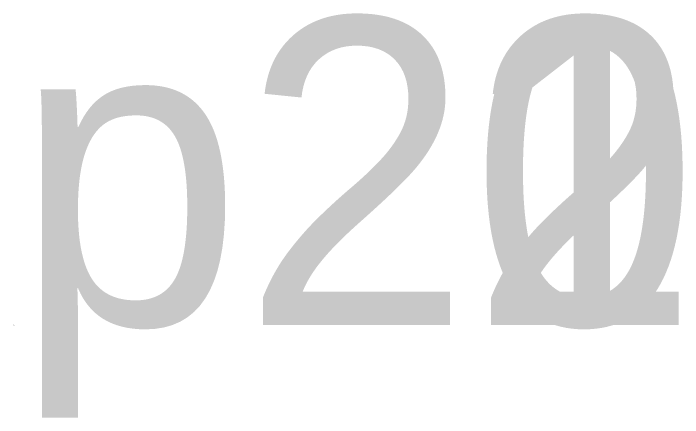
# Model space of a CAD drawing. Extents: x 550761 to 551995, y 1837066 to 1841088.
# Drawn here: x 550761.175 to 550765.102, y 1841037.557 to 1841039.927 of the extents above; entities that cross this region are included whole.
import ezdxf

# ---------------------------------------------------------------- set-up
doc = ezdxf.new("R2010")
doc.units = 0
doc.layers.add('Level 12', color=7, linetype='Continuous')
doc.layers.add('Level 7', color=7, linetype='Continuous')

msp = doc.modelspace()

# ---------------------------------------------------------------- linework, layer by layer
at = {"layer": 'Level 7'}
for p, q in [((550761.175, 1841038.105), (550761.175, 1841038.105)), ((550761.176, 1841038.096), (550761.176, 1841038.096)), ((550761.181, 1841038.095), (550761.181, 1841038.095))]:
    msp.add_line(p, q, dxfattribs=at)

# ---------------------------------------------------------------- texts
at = {"layer": 'Level 12'}
for s in ['p20', 'p21', 'p22']:
    msp.add_text(s, height=1.8, dxfattribs=at).set_placement((550761.18, 1841038.1))

doc.saveas('drawing.dxf')
